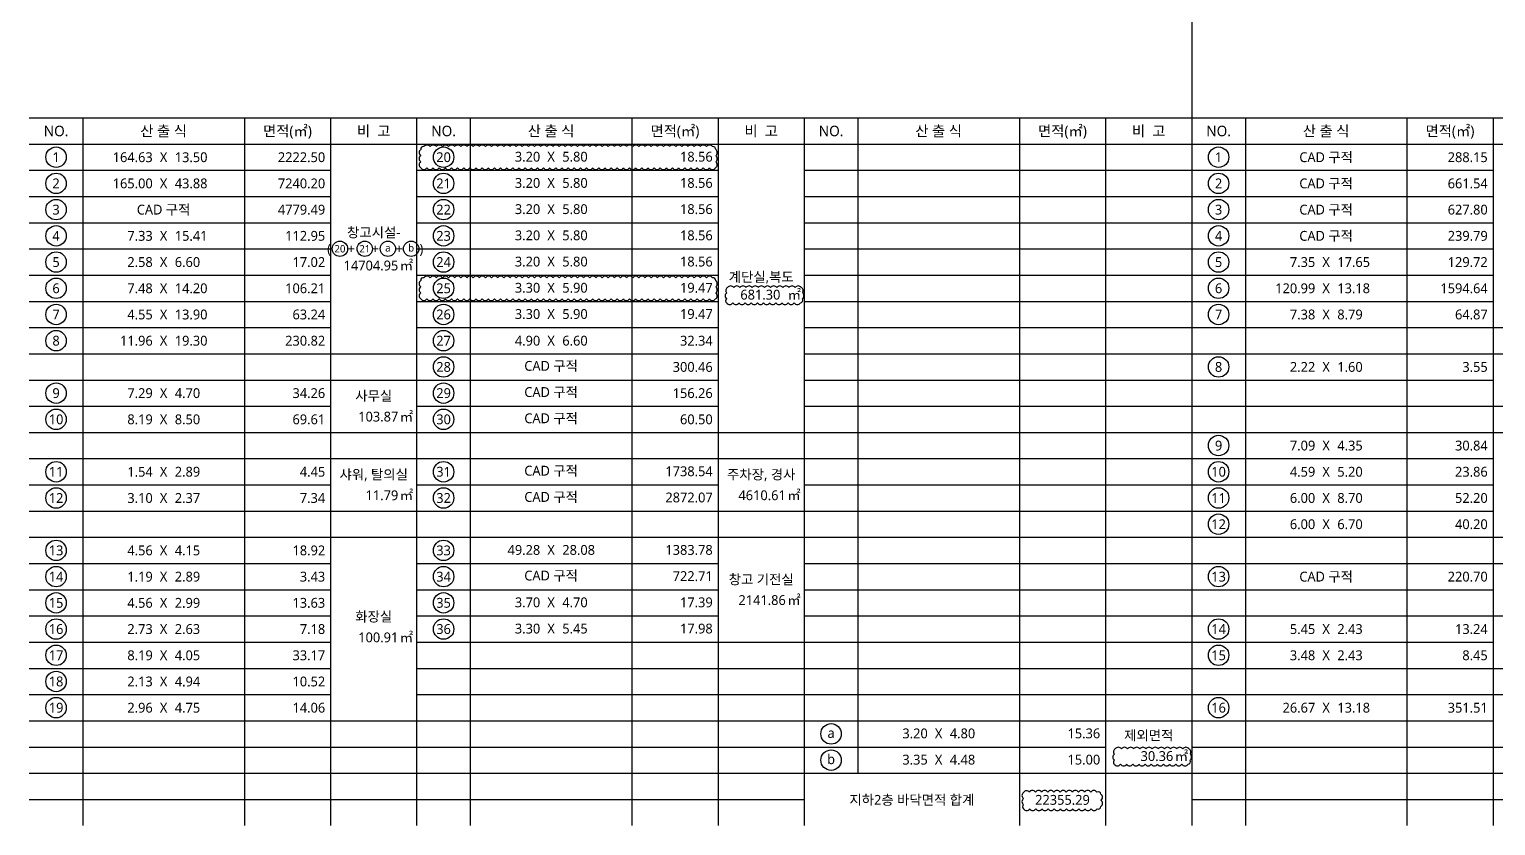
# Model space of a CAD drawing. Header units: millimetres. Extents: x 6000 to 1943854, y 3300 to 446500.
# Drawn here: x 6000 to 364221, y 3300 to 197714 of the extents above; entities that cross this region are included whole.
import ezdxf
from ezdxf.enums import TextEntityAlignment as Align

# ---------------------------------------------------------------- set-up
doc = ezdxf.new("R2010")
doc.units = ezdxf.units.MM
for name, color, linetype in [('AREALINE', 1, 'Continuous'), ('AREATEXT', 7, 'Continuous'), ('TEXT', 3, 'Continuous'), ('TEXT-기입', 6, 'Continuous'), ('TEXT-주', 7, 'Continuous')]:
    doc.layers.add(name, color=color, linetype=linetype)
doc.layers.add('REV', color=1, linetype='Continuous', plot=False)
doc.styles.add('나눔바른고딕', font='NanumBarunGothic.ttf')

msp = doc.modelspace()

# ---------------------------------------------------------------- linework, layer by layer
at = {"layer": 'AREALINE', "color": 251, "ltscale": 1000}
for p, q in [((19066.7, 176100), (19066.7, 3300)), ((58533.3, 176100), (58533.3, 3300)), ((79600, 176100), (79600, 3300)), ((113733.3, 176100), (113733.3, 3300)), ((153200, 176100), (153200, 3300)), ((174266.7, 176100), (174266.7, 3300)), ((208400, 176100), (208400, 16100)), ((247866.7, 176100), (247866.7, 3300)), ((268933.3, 176100), (268933.3, 3300)), ((303066.7, 176100), (303066.7, 3300)), ((342533.3, 176100), (342533.3, 3300)), ((363600, 176100), (363600, 3300))]:
    msp.add_line(p, q, dxfattribs=at)
for points in [[(6000, 163300), (79600, 163300)], [(100666.7, 163300), (174266.7, 163300)], [(195333.3, 163300), (290000, 163300)], [(290000, 163300), (363600, 163300)], [(6000, 156900), (79600, 156900)], [(100666.7, 156900), (174266.7, 156900)], [(195333.3, 156900), (290000, 156900)], [(290000, 156900), (363600, 156900)], [(6000, 150500), (79600, 150500)], [(100666.7, 150500), (174266.7, 150500)], [(195333.3, 150500), (290000, 150500)], [(290000, 150500), (363600, 150500)], [(6000, 144100), (79600, 144100)], [(100666.7, 144100), (174266.7, 144100)], [(195333.3, 144100), (290000, 144100)], [(290000, 144100), (363600, 144100)], [(6000, 137700), (79600, 137700)], [(100666.7, 137700), (174266.7, 137700)], [(195333.3, 137700), (290000, 137700)], [(290000, 137700), (363600, 137700)], [(6000, 131300), (79600, 131300)], [(100666.7, 131300), (174266.7, 131300)], [(195333.3, 131300), (290000, 131300)], [(290000, 131300), (363600, 131300)], [(6000, 124900), (79600, 124900)], [(100666.7, 124900), (174266.7, 124900)], [(195333.3, 124900), (290000, 124900)], [(290000, 124900), (384666.7, 124900)], [(6000, 118500), (100666.7, 118500)], [(100666.7, 118500), (174266.7, 118500)], [(195333.3, 118500), (290000, 118500)], [(290000, 118500), (384666.7, 118500)], [(6000, 112100), (100666.7, 112100)], [(100666.7, 112100), (174266.7, 112100)], [(195333.3, 112100), (290000, 112100)], [(290000, 112100), (363600, 112100)], [(6000, 105700), (79600, 105700)], [(100666.7, 105700), (174266.7, 105700)], [(195333.3, 105700), (290000, 105700)], [(290000, 105700), (384666.7, 105700)], [(6000, 99300), (100666.7, 99300)], [(100666.7, 99300), (195333.3, 99300)], [(195333.3, 99300), (290000, 99300)], [(290000, 99300), (384666.7, 99300)], [(6000, 92900), (100666.7, 92900)], [(100666.7, 92900), (195333.3, 92900)], [(195333.3, 92900), (290000, 92900)], [(290000, 92900), (363600, 92900)], [(6000, 86500), (79600, 86500)], [(100666.7, 86500), (174266.7, 86500)], [(195333.3, 86500), (290000, 86500)], [(290000, 86500), (363600, 86500)], [(6000, 80100), (100666.7, 80100)], [(100666.7, 80100), (195333.3, 80100)], [(195333.3, 80100), (290000, 80100)], [(290000, 80100), (363600, 80100)], [(6000, 73700), (100666.7, 73700)], [(100666.7, 73700), (195333.3, 73700)], [(195333.3, 73700), (290000, 73700)], [(290000, 73700), (384666.7, 73700)], [(6000, 67300), (79600, 67300)], [(100666.7, 67300), (174266.7, 67300)], [(195333.3, 67300), (290000, 67300)], [(290000, 67300), (384666.7, 67300)], [(6000, 60900), (79600, 60900)], [(100666.7, 60900), (174266.7, 60900)], [(195333.3, 60900), (290000, 60900)], [(290000, 60900), (363600, 60900)], [(6000, 54500), (79600, 54500)], [(100666.7, 54500), (174266.7, 54500)], [(195333.3, 54500), (290000, 54500)], [(290000, 54500), (384666.7, 54500)], [(6000, 48100), (79600, 48100)], [(100666.7, 48100), (195333.3, 48100)], [(195333.3, 48100), (290000, 48100)], [(290000, 48100), (363600, 48100)], [(6000, 41700), (79600, 41700)], [(100666.7, 41700), (195333.3, 41700)], [(195333.3, 41700), (290000, 41700)], [(290000, 41700), (384666.7, 41700)], [(6000, 35300), (79600, 35300)], [(100666.7, 35300), (195333.3, 35300)], [(195333.3, 35300), (290000, 35300)], [(290000, 35300), (384666.7, 35300)], [(6000, 28900), (100666.7, 28900)], [(100666.7, 28900), (195333.3, 28900)], [(195333.3, 28900), (290000, 28900)], [(290000, 28900), (363600, 28900)], [(6000, 22500), (100666.7, 22500)], [(100666.7, 22500), (195333.3, 22500)], [(195333.3, 22500), (268933.3, 22500)], [(290000, 22500), (384666.7, 22500)], [(6000, 16100), (100666.7, 16100)], [(100666.7, 16100), (195333.3, 16100)], [(195333.3, 16100), (290000, 16100)], [(290000, 16100), (384666.7, 16100)], [(6000, 9700), (100666.7, 9700)], [(100666.7, 9700), (195333.3, 9700)], [(290000, 9700), (384666.7, 9700)]]:
    msp.add_lwpolyline(points, dxfattribs=at)
at = {"layer": 'AREALINE'}
for centre, radius in [((12533.3, 166500), 2500), ((107200, 166500), 2500), ((296533.3, 166500), 2500), ((12533.3, 160100), 2500), ((107200, 160100), 2500), ((296533.3, 160100), 2500), ((12533.3, 153700), 2500), ((107200, 153700), 2500), ((296533.3, 153700), 2500), ((12533.3, 147300), 2500), ((107200, 147300), 2500), ((296533.3, 147300), 2500), ((12533.3, 140900), 2500), ((81879.8, 144141), 1875), ((87942.1, 144141), 1875), ((93594.7, 144141), 1875), ((99278.6, 144141), 1875), ((107200, 140900), 2500), ((296533.3, 140900), 2500), ((12533.3, 134500), 2500), ((107200, 134500), 2500), ((296533.3, 134500), 2500), ((12533.3, 128100), 2500), ((107200, 128100), 2500), ((296533.3, 128100), 2500), ((12533.3, 121700), 2500), ((107200, 121700), 2500), ((107200, 115300), 2500), ((296533.3, 115300), 2500), ((12533.3, 108900), 2500), ((107200, 108900), 2500), ((12533.3, 102500), 2500), ((107200, 102500), 2500), ((296533.3, 96100), 2500), ((12533.3, 89700), 2500), ((107200, 89700), 2500), ((296533.3, 89700), 2500), ((12533.3, 83300), 2500), ((107200, 83300), 2500), ((296533.3, 83300), 2500), ((296533.3, 76900), 2500), ((12533.3, 70500), 2500), ((107200, 70500), 2500), ((12533.3, 64100), 2500), ((107200, 64100), 2500), ((296533.3, 64100), 2500), ((12533.3, 57700), 2500), ((107200, 57700), 2500), ((12533.3, 51300), 2500), ((107200, 51300), 2500), ((296533.3, 51300), 2500), ((12533.3, 44900), 2500), ((296533.3, 44900), 2500), ((12533.3, 38500), 2500), ((12533.3, 32100), 2500), ((296533.3, 32100), 2500), ((201866.7, 25700), 2500), ((201866.7, 19300), 2500)]:
    msp.add_circle(centre, radius, dxfattribs=at)
at = {"layer": 'REV'}
for points in [[(101625.5, 163897.7, 0.52056705), (103125.5, 163897.7, 0.52056705), (104625.5, 163897.7, 0.52056705), (106125.5, 163897.7, 0.52056705), (107625.5, 163897.7, 0.52056705), (109125.5, 163897.7, 0.52056705), (110625.5, 163897.7, 0.52056705), (112125.5, 163897.7, 0.52056705), (113625.5, 163897.7, 0.52056705), (115125.5, 163897.7, 0.52056705), (116625.5, 163897.7, 0.52056705), (118125.5, 163897.7, 0.52056705), (119625.5, 163897.7, 0.52056705), (121125.5, 163897.7, 0.52056705), (122625.5, 163897.7, 0.52056705), (124125.5, 163897.7, 0.52056705), (125625.5, 163897.7, 0.52056705), (127125.5, 163897.7, 0.52056705), (128625.5, 163897.7, 0.52056705), (130125.5, 163897.7, 0.52056705), (131625.5, 163897.7, 0.52056705), (133125.5, 163897.7, 0.52056705), (134625.5, 163897.7, 0.52056705), (136125.5, 163897.7, 0.52056705), (137625.5, 163897.7, 0.52056705), (139125.5, 163897.7, 0.52056705), (140625.5, 163897.7, 0.52056705), (142125.5, 163897.7, 0.52056705), (143625.5, 163897.7, 0.52056705), (145125.5, 163897.7, 0.52056705), (146625.5, 163897.7, 0.52056705), (148125.5, 163897.7, 0.52056705), (149625.5, 163897.7, 0.52056705), (151125.5, 163897.7, 0.52056705), (152625.5, 163897.7, 0.52056705), (154125.5, 163897.7, 0.52056705), (155625.5, 163897.7, 0.52056705), (157125.5, 163897.7, 0.52056705), (158625.5, 163897.7, 0.52056705), (160125.5, 163897.7, 0.52056705), (161625.5, 163897.7, 0.52056705), (163125.5, 163897.7, 0.52056705), (164625.5, 163897.7, 0.52056705), (166125.5, 163897.7, 0.52056705), (167625.5, 163897.7, 0.52056705), (169125.5, 163897.7, 0.52056705), (170625.5, 163897.7, 0.52056705), (172125.5, 163897.7, 0.52056705), (173625.5, 163897.7, 0.52056705), (173679.7, 165343.6, 0.52056705), (173679.7, 166843.6, 0.52056705), (173679.7, 168343.6, 0.52056705), (172921, 169084.9, 0.52056705), (171421, 169084.9, 0.52056705), (169921, 169084.9, 0.52056705), (168421, 169084.9, 0.52056705), (166921, 169084.9, 0.52056705), (165421, 169084.9, 0.52056705), (163921, 169084.9, 0.52056705), (162421, 169084.9, 0.52056705), (160921, 169084.9, 0.52056705), (159421, 169084.9, 0.52056705), (157921, 169084.9, 0.52056705), (156421, 169084.9, 0.52056705), (154921, 169084.9, 0.52056705), (153421, 169084.9, 0.52056705), (151921, 169084.9, 0.52056705), (150421, 169084.9, 0.52056705), (148921, 169084.9, 0.52056705), (147421, 169084.9, 0.52056705), (145921, 169084.9, 0.52056705), (144421, 169084.9, 0.52056705), (142921, 169084.9, 0.52056705), (141421, 169084.9, 0.52056705), (139921, 169084.9, 0.52056705), (138421, 169084.9, 0.52056705), (136921, 169084.9, 0.52056705), (135421, 169084.9, 0.52056705), (133921, 169084.9, 0.52056705), (132421, 169084.9, 0.52056705), (130921, 169084.9, 0.52056705), (129421, 169084.9, 0.52056705), (127921, 169084.9, 0.52056705), (126421, 169084.9, 0.52056705), (124921, 169084.9, 0.52056705), (123421, 169084.9, 0.52056705), (121921, 169084.9, 0.52056705), (120421, 169084.9, 0.52056705), (118921, 169084.9, 0.52056705), (117421, 169084.9, 0.52056705), (115921, 169084.9, 0.52056705), (114421, 169084.9, 0.52056705), (112921, 169084.9, 0.52056705), (111421, 169084.9, 0.52056705), (109921, 169084.9, 0.52056705), (108421, 169084.9, 0.52056705), (106921, 169084.9, 0.52056705), (105421, 169084.9, 0.52056705), (103921, 169084.9, 0.52056705), (102421, 169084.9, 0.52056705), (101625.5, 168380.3, 0.52056705), (101625.5, 166880.3, 0.52056705), (101625.5, 165380.3, 0.52056705)], [(101625.5, 131897.7, 0.52056705), (103125.5, 131897.7, 0.52056705), (104625.5, 131897.7, 0.52056705), (106125.5, 131897.7, 0.52056705), (107625.5, 131897.7, 0.52056705), (109125.5, 131897.7, 0.52056705), (110625.5, 131897.7, 0.52056705), (112125.5, 131897.7, 0.52056705), (113625.5, 131897.7, 0.52056705), (115125.5, 131897.7, 0.52056705), (116625.5, 131897.7, 0.52056705), (118125.5, 131897.7, 0.52056705), (119625.5, 131897.7, 0.52056705), (121125.5, 131897.7, 0.52056705), (122625.5, 131897.7, 0.52056705), (124125.5, 131897.7, 0.52056705), (125625.5, 131897.7, 0.52056705), (127125.5, 131897.7, 0.52056705), (128625.5, 131897.7, 0.52056705), (130125.5, 131897.7, 0.52056705), (131625.5, 131897.7, 0.52056705), (133125.5, 131897.7, 0.52056705), (134625.5, 131897.7, 0.52056705), (136125.5, 131897.7, 0.52056705), (137625.5, 131897.7, 0.52056705), (139125.5, 131897.7, 0.52056705), (140625.5, 131897.7, 0.52056705), (142125.5, 131897.7, 0.52056705), (143625.5, 131897.7, 0.52056705), (145125.5, 131897.7, 0.52056705), (146625.5, 131897.7, 0.52056705), (148125.5, 131897.7, 0.52056705), (149625.5, 131897.7, 0.52056705), (151125.5, 131897.7, 0.52056705), (152625.5, 131897.7, 0.52056705), (154125.5, 131897.7, 0.52056705), (155625.5, 131897.7, 0.52056705), (157125.5, 131897.7, 0.52056705), (158625.5, 131897.7, 0.52056705), (160125.5, 131897.7, 0.52056705), (161625.5, 131897.7, 0.52056705), (163125.5, 131897.7, 0.52056705), (164625.5, 131897.7, 0.52056705), (166125.5, 131897.7, 0.52056705), (167625.5, 131897.7, 0.52056705), (169125.5, 131897.7, 0.52056705), (170625.5, 131897.7, 0.52056705), (172125.5, 131897.7, 0.52056705), (173625.5, 131897.7, 0.52056705), (173679.7, 133343.6, 0.52056705), (173679.7, 134843.6, 0.52056705), (173679.7, 136343.6, 0.52056705), (172921, 137084.9, 0.52056705), (171421, 137084.9, 0.52056705), (169921, 137084.9, 0.52056705), (168421, 137084.9, 0.52056705), (166921, 137084.9, 0.52056705), (165421, 137084.9, 0.52056705), (163921, 137084.9, 0.52056705), (162421, 137084.9, 0.52056705), (160921, 137084.9, 0.52056705), (159421, 137084.9, 0.52056705), (157921, 137084.9, 0.52056705), (156421, 137084.9, 0.52056705), (154921, 137084.9, 0.52056705), (153421, 137084.9, 0.52056705), (151921, 137084.9, 0.52056705), (150421, 137084.9, 0.52056705), (148921, 137084.9, 0.52056705), (147421, 137084.9, 0.52056705), (145921, 137084.9, 0.52056705), (144421, 137084.9, 0.52056705), (142921, 137084.9, 0.52056705), (141421, 137084.9, 0.52056705), (139921, 137084.9, 0.52056705), (138421, 137084.9, 0.52056705), (136921, 137084.9, 0.52056705), (135421, 137084.9, 0.52056705), (133921, 137084.9, 0.52056705), (132421, 137084.9, 0.52056705), (130921, 137084.9, 0.52056705), (129421, 137084.9, 0.52056705), (127921, 137084.9, 0.52056705), (126421, 137084.9, 0.52056705), (124921, 137084.9, 0.52056705), (123421, 137084.9, 0.52056705), (121921, 137084.9, 0.52056705), (120421, 137084.9, 0.52056705), (118921, 137084.9, 0.52056705), (117421, 137084.9, 0.52056705), (115921, 137084.9, 0.52056705), (114421, 137084.9, 0.52056705), (112921, 137084.9, 0.52056705), (111421, 137084.9, 0.52056705), (109921, 137084.9, 0.52056705), (108421, 137084.9, 0.52056705), (106921, 137084.9, 0.52056705), (105421, 137084.9, 0.52056705), (103921, 137084.9, 0.52056705), (102421, 137084.9, 0.52056705), (101625.5, 136380.3, 0.52056705), (101625.5, 134880.3, 0.52056705), (101625.5, 133380.3, 0.52056705)], [(176367, 130909.5, 0.52056705), (177867, 130909.5, 0.52056705), (179367, 130909.5, 0.52056705), (180867, 130909.5, 0.52056705), (182367, 130909.5, 0.52056705), (183867, 130909.5, 0.52056705), (185367, 130909.5, 0.52056705), (186867, 130909.5, 0.52056705), (188367, 130909.5, 0.52056705), (189867, 130909.5, 0.52056705), (191367, 130909.5, 0.52056705), (192867, 130909.5, 0.52056705), (194367, 130909.5, 0.52056705), (194845.4, 131931.2, 0.52056705), (194845.4, 133431.2, 0.52056705), (194587.3, 134673.1, 0.52056705), (193087.3, 134673.1, 0.52056705), (191587.3, 134673.1, 0.52056705), (190087.3, 134673.1, 0.52056705), (188587.3, 134673.1, 0.52056705), (187087.3, 134673.1, 0.52056705), (185587.3, 134673.1, 0.52056705), (184087.3, 134673.1, 0.52056705), (182587.3, 134673.1, 0.52056705), (181087.3, 134673.1, 0.52056705), (179587.3, 134673.1, 0.52056705), (178087.3, 134673.1, 0.52056705), (176587.3, 134673.1, 0.52056705), (176367, 133393.3, 0.52056705), (176367, 131893.3, 0.52056705)], [(271075.9, 18280.6, 0.52056705), (272575.9, 18280.6, 0.52056705), (274075.9, 18280.6, 0.52056705), (275575.9, 18280.6, 0.52056705), (277075.9, 18280.6, 0.52056705), (278575.9, 18280.6, 0.52056705), (280075.9, 18280.6, 0.52056705), (281575.9, 18280.6, 0.52056705), (283075.9, 18280.6, 0.52056705), (284575.9, 18280.6, 0.52056705), (286075.9, 18280.6, 0.52056705), (287575.9, 18280.6, 0.52056705), (289075.9, 18280.6, 0.52056705), (289554.2, 19302.3, 0.52056705), (289554.2, 20802.3, 0.52056705), (289296.1, 22044.2, 0.52056705), (287796.1, 22044.2, 0.52056705), (286296.1, 22044.2, 0.52056705), (284796.1, 22044.2, 0.52056705), (283296.1, 22044.2, 0.52056705), (281796.1, 22044.2, 0.52056705), (280296.1, 22044.2, 0.52056705), (278796.1, 22044.2, 0.52056705), (277296.1, 22044.2, 0.52056705), (275796.1, 22044.2, 0.52056705), (274296.1, 22044.2, 0.52056705), (272796.1, 22044.2, 0.52056705), (271296.1, 22044.2, 0.52056705), (271075.9, 20764.5, 0.52056705), (271075.9, 19264.5, 0.52056705)], [(248884.2, 7399.6, 0.52056705), (250384.2, 7399.6, 0.52056705), (251884.2, 7399.6, 0.52056705), (253384.2, 7399.6, 0.52056705), (254884.2, 7399.6, 0.52056705), (256384.2, 7399.6, 0.52056705), (257884.2, 7399.6, 0.52056705), (259384.2, 7399.6, 0.52056705), (260884.2, 7399.6, 0.52056705), (262384.2, 7399.6, 0.52056705), (263884.2, 7399.6, 0.52056705), (265384.2, 7399.6, 0.52056705), (266884.2, 7399.6, 0.52056705), (267794.5, 7989.3, 0.52056705), (267794.5, 9489.3, 0.52056705), (267794.5, 10989.3, 0.52056705), (266804.1, 11498.9, 0.52056705), (265304.1, 11498.9, 0.52056705), (263804.1, 11498.9, 0.52056705), (262304.1, 11498.9, 0.52056705), (260804.1, 11498.9, 0.52056705), (259304.1, 11498.9, 0.52056705), (257804.1, 11498.9, 0.52056705), (256304.1, 11498.9, 0.52056705), (254804.1, 11498.9, 0.52056705), (253304.1, 11498.9, 0.52056705), (251804.1, 11498.9, 0.52056705), (250304.1, 11498.9, 0.52056705), (248884.2, 11418.8, 0.52056705), (248884.2, 9918.8, 0.52056705), (248884.2, 8418.8, 0.52056705)]]:
    msp.add_lwpolyline(points, format="xyb", close=True, dxfattribs=at)
at = {"layer": 'TEXT-주', "ltscale": 1000}
for p, q in [((290000, 446500), (290000, 3300)), ((100666.7, 3300), (100666.7, 176100)), ((195333.3, 3300), (195333.3, 176100))]:
    msp.add_line(p, q, dxfattribs=at)
for points in [[(6000, 176100), (290000, 176100)], [(290000, 176100), (574000, 176100)], [(6000, 169700), (290000, 169700)], [(290000, 169700), (574000, 169700)]]:
    msp.add_lwpolyline(points, dxfattribs=at)

# ---------------------------------------------------------------- texts
at = {"layer": 'AREATEXT', "style": '나눔바른고딕'}
for s, height, p in [('1', 2400, (12533.3, 166500)), ('20', 2400, (107200, 166500)), ('1', 2400, (296533.3, 166500)), ('2', 2400, (12533.3, 160100)), ('21', 2400, (107200, 160100)), ('2', 2400, (296533.3, 160100)), ('3', 2400, (12533.3, 153700)), ('22', 2400, (107200, 153700)), ('3', 2400, (296533.3, 153700)), ('4', 2400, (12533.3, 147300)), ('23', 2400, (107200, 147300)), ('4', 2400, (296533.3, 147300)), ('20', 1800, (81879.8, 144141)), ('21', 1800, (87942.1, 144141)), ('a', 1800, (93594.7, 144364.2)), ('b', 1800, (99278.6, 144364.2)), ('5', 2400, (12533.3, 140900)), ('24', 2400, (107200, 140900)), ('5', 2400, (296533.3, 140900)), ('6', 2400, (12533.3, 134500)), ('25', 2400, (107200, 134500)), ('6', 2400, (296533.3, 134500)), ('7', 2400, (12533.3, 128100)), ('26', 2400, (107200, 128100)), ('7', 2400, (296533.3, 128100)), ('8', 2400, (12533.3, 121700)), ('27', 2400, (107200, 121700)), ('28', 2400, (107200, 115300)), ('8', 2400, (296533.3, 115300)), ('9', 2400, (12533.3, 108900)), ('29', 2400, (107200, 108900)), ('10', 2400, (12533.3, 102500)), ('30', 2400, (107200, 102500)), ('9', 2400, (296533.3, 96100)), ('11', 2400, (12533.3, 89700)), ('31', 2400, (107200, 89700)), ('10', 2400, (296533.3, 89700)), ('12', 2400, (12533.3, 83300)), ('32', 2400, (107200, 83300)), ('11', 2400, (296533.3, 83300)), ('12', 2400, (296533.3, 76900)), ('13', 2400, (12533.3, 70500)), ('33', 2400, (107200, 70500)), ('14', 2400, (12533.3, 64100)), ('34', 2400, (107200, 64100)), ('13', 2400, (296533.3, 64100)), ('15', 2400, (12533.3, 57700)), ('35', 2400, (107200, 57700)), ('16', 2400, (12533.3, 51300)), ('36', 2400, (107200, 51300)), ('14', 2400, (296533.3, 51300)), ('17', 2400, (12533.3, 44900)), ('15', 2400, (296533.3, 44900)), ('18', 2400, (12533.3, 38500)), ('19', 2400, (12533.3, 32100)), ('16', 2400, (296533.3, 32100)), ('a', 2400, (201866.7, 25925.5)), ('b', 2400, (201866.7, 19525.5))]:
    msp.add_text(s, height=height, dxfattribs=at).set_placement(p, align=Align.MIDDLE_CENTER)
at = {"layer": 'TEXT', "style": '나눔바른고딕'}
for s, p in [('창고시설-', (90133.3, 148141)), ('(     +     +     +     )', (90506, 144141)), ('㎡', (98131.8, 140100)), ('계단실,복도', (184800, 137258.5)), ('㎡', (192902, 132941.5)), ('사무실', (90133.3, 108231.3)), ('㎡', (98131.8, 103168.7)), ('샤워, 탈의실', (90133.3, 89031.3)), ('주차장, 경사', (184800, 89031.3)), ('㎡', (98131.8, 83968.7)), ('㎡', (192798.4, 83968.7)), ('창고 기전실', (184800, 63431.3)), ('㎡', (192798.4, 58368.7)), ('화장실', (90133.3, 54331.3)), ('㎡', (98131.8, 49268.7)), ('제외면적', (279466.7, 25349.1)), ('㎡', (287465.1, 20286.6))]:
    msp.add_text(s, height=2400, dxfattribs=at).set_placement(p, align=Align.MIDDLE_CENTER)
at = {"layer": 'TEXT-기입', "ltscale": 1000, "style": '나눔바른고딕'}
for s, p in [('164.63', (36149.2, 166500)), ('2222.50', (78282.5, 166500)), ('3.20', (130815.9, 166619.8)), ('18.56', (172949.2, 166623.2)), ('288.15', (362282.5, 166500)), ('165.00', (36149.2, 160100)), ('7240.20', (78282.5, 160100)), ('3.20', (130815.9, 160219.8)), ('18.56', (172949.2, 160223.2)), ('661.54', (362282.5, 160100)), ('4779.49', (78282.5, 153700)), ('3.20', (130815.9, 153819.8)), ('18.56', (172949.2, 153823.2)), ('627.80', (362282.5, 153700)), ('7.33', (36149.2, 147300)), ('112.95', (78282.5, 147300)), ('3.20', (130815.9, 147419.8)), ('18.56', (172949.2, 147423.2)), ('239.79', (362282.5, 147300)), ('2.58', (36149.2, 140900)), ('17.02', (78282.5, 140900)), ('14704.95', (96132.8, 140059)), ('3.20', (130815.9, 141019.8)), ('18.56', (172949.2, 141023.2)), ('7.35', (320149.2, 140900)), ('129.72', (362282.5, 140900)), ('7.48', (36149.2, 134500)), ('106.21', (78282.5, 134500)), ('3.30', (130815.9, 134619.8)), ('19.47', (172949.2, 134623.2)), ('120.99', (320149.2, 134500)), ('1594.64', (362282.5, 134500)), ('4.55', (36149.2, 128100)), ('63.24', (78282.5, 128100)), ('3.30', (130815.9, 128219.8)), ('19.47', (172949.2, 128223.2)), ('7.38', (320149.2, 128100)), ('64.87', (362282.5, 128100)), ('11.96', (36149.2, 121700)), ('230.82', (78282.5, 121700)), ('4.90', (130815.9, 121700)), ('32.34', (172949.2, 121700)), ('300.46', (172949.2, 115300)), ('2.22', (320149.2, 115300)), ('3.55', (362282.5, 115300)), ('7.29', (36149.2, 108900)), ('34.26', (78282.5, 108900)), ('156.26', (172949.2, 108900)), ('103.87', (96132.8, 103168.7)), ('8.19', (36149.2, 102500)), ('69.61', (78282.5, 102500)), ('60.50', (172949.2, 102500)), ('7.09', (320149.2, 96100)), ('30.84', (362282.5, 96100)), ('1.54', (36149.2, 89700)), ('4.45', (78282.5, 89700)), ('1738.54', (172949.2, 89823.2)), ('4.59', (320149.2, 89700)), ('23.86', (362282.5, 89700)), ('3.10', (36149.2, 83300)), ('7.34', (78282.5, 83300)), ('11.79', (96132.8, 83968.7)), ('2872.07', (172949.2, 83423.2)), ('4610.61', (190799.5, 83968.7)), ('6.00', (320149.2, 83300)), ('52.20', (362282.5, 83300)), ('6.00', (320149.2, 76900)), ('40.20', (362282.5, 76900)), ('4.56', (36149.2, 70500)), ('18.92', (78282.5, 70500)), ('49.28', (130815.9, 70619.8)), ('1383.78', (172949.2, 70623.2)), ('1.19', (36149.2, 64100)), ('3.43', (78282.5, 64100)), ('722.71', (172949.2, 64223.2)), ('220.70', (362282.5, 64100)), ('4.56', (36149.2, 57700)), ('13.63', (78282.5, 57700)), ('3.70', (130815.9, 57819.8)), ('17.39', (172949.2, 57823.2)), ('2141.86', (190799.5, 58368.7)), ('2.73', (36149.2, 51300)), ('7.18', (78282.5, 51300)), ('100.91', (96132.8, 49268.7)), ('3.30', (130815.9, 51419.8)), ('17.98', (172949.2, 51423.2)), ('5.45', (320149.2, 51300)), ('13.24', (362282.5, 51300)), ('8.19', (36149.2, 44900)), ('33.17', (78282.5, 44900)), ('3.48', (320149.2, 44900)), ('8.45', (362282.5, 44900)), ('2.13', (36149.2, 38500)), ('10.52', (78282.5, 38500)), ('2.96', (36149.2, 32100)), ('14.06', (78282.5, 32100)), ('26.67', (320149.2, 32100)), ('351.51', (362282.5, 32100)), ('3.20', (225482.6, 25819.8)), ('15.36', (267615.8, 25823.2)), ('30.36', (285466.1, 20286.6)), ('3.35', (225482.6, 19419.8)), ('15.00', (267615.8, 19423.2))]:
    msp.add_text(s, height=2400, dxfattribs=at).set_placement(p, align=Align.MIDDLE_RIGHT)
for s, p in [('X', (38800, 166500)), ('X', (133466.7, 166619.8)), ('CAD 구적', (322800, 166500)), ('X', (38800, 160100)), ('X', (133466.7, 160219.8)), ('CAD 구적', (322800, 160100)), ('CAD 구적', (38800, 153700)), ('X', (133466.7, 153819.8)), ('CAD 구적', (322800, 153700)), ('X', (38800, 147300)), ('X', (133466.7, 147419.8)), ('CAD 구적', (322800, 147300)), ('X', (38800, 140900)), ('X', (133466.7, 141019.8)), ('X', (322800, 140900)), ('X', (38800, 134500)), ('X', (133466.7, 134619.8)), ('681.30', (184586.8, 132941.5)), ('X', (322800, 134500)), ('X', (38800, 128100)), ('X', (133466.7, 128219.8)), ('X', (322800, 128100)), ('X', (38800, 121700)), ('X', (133466.7, 121700)), ('CAD 구적', (133466.7, 115556.3)), ('X', (322800, 115300)), ('X', (38800, 108900)), ('CAD 구적', (133466.7, 109156.3)), ('CAD 구적', (133466.7, 102756.3)), ('X', (38800, 102500)), ('X', (322800, 96100)), ('X', (38800, 89700)), ('CAD 구적', (133466.7, 89956.3)), ('X', (322800, 89700)), ('X', (38800, 83300)), ('CAD 구적', (133466.7, 83556.3)), ('X', (322800, 83300)), ('X', (322800, 76900)), ('X', (38800, 70500)), ('X', (133466.7, 70619.8)), ('X', (38800, 64100)), ('CAD 구적', (133466.7, 64356.3)), ('CAD 구적', (322800, 64100)), ('X', (38800, 57700)), ('X', (133466.7, 57819.8)), ('X', (38800, 51300)), ('X', (133466.7, 51419.8)), ('X', (322800, 51300)), ('X', (38800, 44900)), ('X', (322800, 44900)), ('X', (38800, 38500)), ('X', (38800, 32100)), ('X', (322800, 32100)), ('X', (228133.3, 25819.8)), ('X', (228133.3, 19419.8))]:
    msp.add_text(s, height=2400, dxfattribs=at).set_placement(p, align=Align.MIDDLE_CENTER)
for s, p in [('13.50', (41536.9, 166500)), ('5.80', (136203.6, 166619.8)), ('43.88', (41536.9, 160100)), ('5.80', (136203.6, 160219.8)), ('5.80', (136203.6, 153819.8)), ('15.41', (41536.9, 147300)), ('5.80', (136203.6, 147419.8)), ('6.60', (41536.9, 140900)), ('5.80', (136203.6, 141019.8)), ('17.65', (325536.9, 140900)), ('14.20', (41536.9, 134500)), ('5.90', (136203.6, 134619.8)), ('13.18', (325536.9, 134500)), ('13.90', (41536.9, 128100)), ('5.90', (136203.6, 128219.8)), ('8.79', (325536.9, 128100)), ('19.30', (41536.9, 121700)), ('6.60', (136203.6, 121700)), ('1.60', (325536.9, 115300)), ('4.70', (41536.9, 108900)), ('8.50', (41536.9, 102500)), ('4.35', (325536.9, 96100)), ('2.89', (41536.9, 89700)), ('5.20', (325536.9, 89700)), ('2.37', (41536.9, 83300)), ('8.70', (325536.9, 83300)), ('6.70', (325536.9, 76900)), ('4.15', (41536.9, 70500)), ('28.08', (136203.6, 70619.8)), ('2.89', (41536.9, 64100)), ('2.99', (41536.9, 57700)), ('4.70', (136203.6, 57819.8)), ('2.63', (41536.9, 51300)), ('5.45', (136203.6, 51419.8)), ('2.43', (325536.9, 51300)), ('4.05', (41536.9, 44900)), ('2.43', (325536.9, 44900)), ('4.94', (41536.9, 38500)), ('4.75', (41536.9, 32100)), ('13.18', (325536.9, 32100)), ('4.80', (230870.2, 25819.8)), ('4.48', (230870.2, 19419.8))]:
    msp.add_text(s, height=2400, dxfattribs=at).set_placement(p, align=Align.MIDDLE_LEFT)
at = {"layer": 'TEXT-기입', "color": 2, "style": '나눔바른고딕'}
msp.add_text('지하2층 바닥면적 합계', height=2400, dxfattribs=at).set_placement((221600, 9600), align=Align.MIDDLE_CENTER)
at = {"layer": 'TEXT-기입', "color": 1, "ltscale": 1000, "style": '나눔바른고딕'}
msp.add_text('22355.29', height=2400, dxfattribs=at).set_placement((258400, 9600), align=Align.MIDDLE_CENTER)
at = {"layer": 'TEXT-주', "style": '나눔바른고딕'}
for s, p in [('NO.', (12533.3, 172900)), ('산 출 식', (38800, 172900)), ('면적(㎡)', (69066.7, 172900)), ('비  고', (90133.3, 172900)), ('NO.', (107200, 172900)), ('산 출 식', (133466.7, 172900)), ('면적(㎡)', (163733.3, 172900)), ('비  고', (184800, 172900)), ('NO.', (201866.7, 172900)), ('산 출 식', (228133.3, 172900)), ('면적(㎡)', (258400, 172900)), ('비  고', (279466.7, 172900)), ('NO.', (296533.3, 172900)), ('산 출 식', (322800, 172900)), ('면적(㎡)', (353066.7, 172900))]:
    msp.add_text(s, height=2560, dxfattribs=at).set_placement(p, align=Align.MIDDLE_CENTER)

doc.saveas('drawing.dxf')
